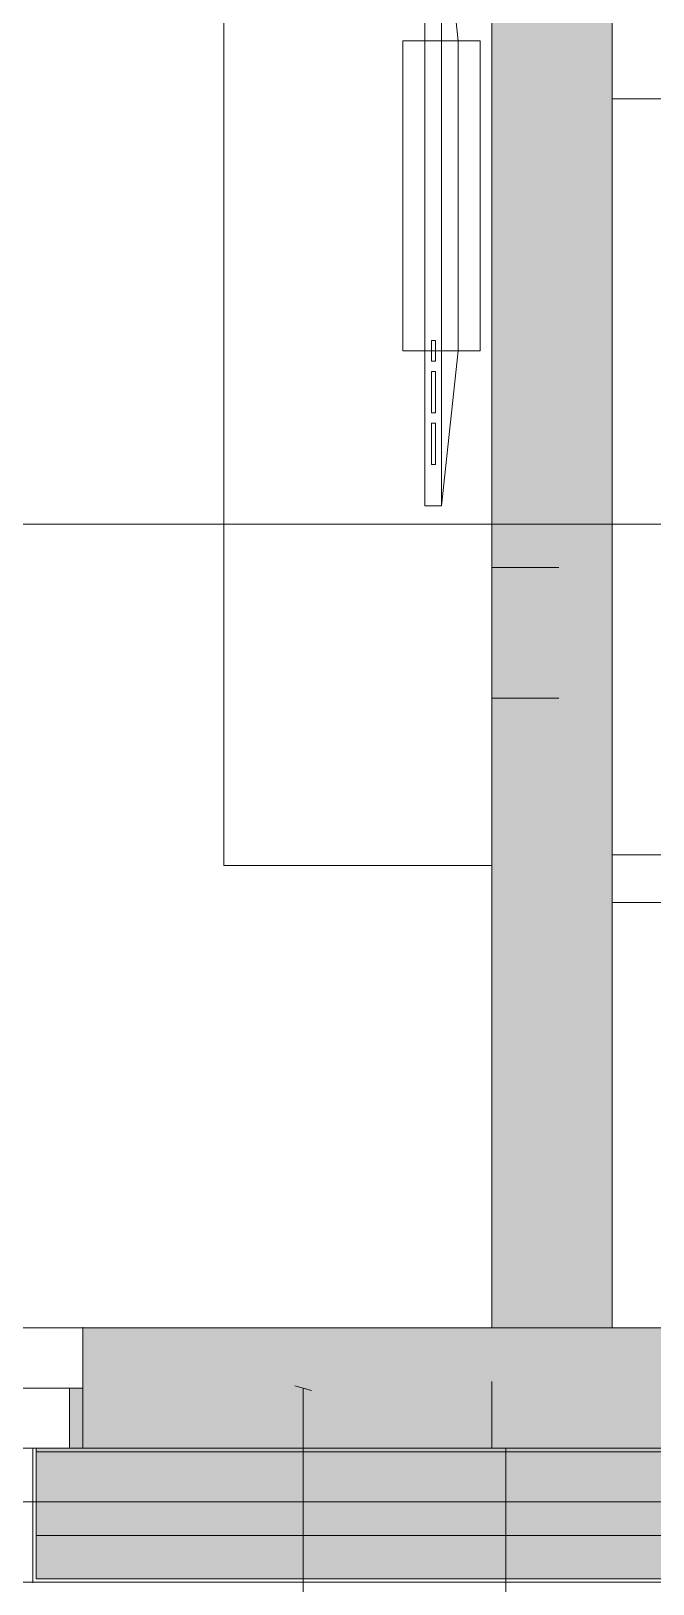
# Model space of a CAD drawing. Header units: metres. Extents: x -4 to 206, y -18 to 45.
# Drawn here: x 36.468 to 37.396, y -11.586 to -9.268 of the extents above; entities that cross this region are included whole.
import ezdxf

# ---------------------------------------------------------------- set-up
doc = ezdxf.new("R2010")
doc.units = ezdxf.units.M
doc.header["$MEASUREMENT"] = 0
for name, pattern in [('Achse', [0.004, 0.002, -0.001, 0, -0.001]), ('Schnittlinie', [0.006, 0.003, -0.0015, 0, -0.0015]), ('Strichlinie eng', [0.002, 0.0015, -0.0005]), ('UNSICHTBAR', [0.4, 0, -0.4])]:
    doc.linetypes.add(name, pattern=pattern)
for name, color, linetype in [('2._1.DG PP STG2_5_000 Achsraster', 7, 'Continuous'), ('2._1.DG PP STG2_5_110 Wand Aussen', 7, 'Continuous'), ('2._1.DG PP STG2_5_120 Wand Innen tragend', 7, 'Continuous'), ('2._1.DG PP STG2_5_210 Decke', 7, 'Continuous'), ('2._1.DG PP STG2_5_220 Bodenaufbau', 7, 'Continuous'), ('2._1.DG PP STG2_5_220 Bodenaufbau - Außen_ Gefälle', 7, 'Continuous'), ('2._1.DG PP STG2_5_221 Bodenaufbau - Abdichtung', 7, 'Continuous'), ('2._1.DG PP STG2_5_310 Dachkonstruktion massiv', 7, 'Continuous'), ('2._1.DG PP STG2_5_320 Dachstuhl', 7, 'Continuous'), ('2._1.DG PP STG2_5_510 Möblierung', 7, 'Continuous'), ('2._1.DG PP STG2_5_915 Allgemein Beschriftung.x', 7, 'Continuous')]:
    doc.layers.add(name, color=color, linetype=linetype)

msp = doc.modelspace()

# ---------------------------------------------------------------- hatches: boundary and pattern name
at = {"layer": '2._1.DG PP STG2_5_110 Wand Aussen', "linetype": 'Continuous', "lineweight": 13, "true_color": 0x3f7f02}
msp.add_hatch(color=76, dxfattribs=at).paths.add_polyline_path([(37.465, -11.2037), (36.545, -11.2037), (36.545, -11.2937), (36.545, -11.3837), (37.465, -11.3837)])
at = {"layer": '2._1.DG PP STG2_5_110 Wand Aussen', "linetype": 'Continuous', "lineweight": 13, "true_color": 0xff6400}
for points in [[(36.525, -11.2937), (36.525, -11.3837), (36.545, -11.3837), (36.545, -11.2937)], [(37.465, -11.3887), (36.475, -11.3887), (36.475, -11.5137), (37.465, -11.5137)], [(37.465, -11.5137), (36.475, -11.5137), (36.475, -11.5787), (37.465, -11.5787)]]:
    msp.add_hatch(color=30, dxfattribs=at).paths.add_polyline_path(points)
at = {"layer": '2._1.DG PP STG2_5_110 Wand Aussen', "linetype": 'Continuous', "lineweight": 0, "true_color": 0x373737}
msp.add_hatch(color=250, dxfattribs=at).paths.add_polyline_path([(37.465, -11.3837), (36.475, -11.3837), (36.475, -11.3887), (37.465, -11.3887)])
at = {"layer": '2._1.DG PP STG2_5_120 Wand Innen tragend', "linetype": 'Continuous', "lineweight": 13, "true_color": 0x3f7f02}
msp.add_hatch(color=76, dxfattribs=at).paths.add_polyline_path([(37.335, -11.2037), (37.335, -7.0837), (37.155, -7.0837), (37.155, -11.2037)])

# ---------------------------------------------------------------- linework, layer by layer
at = {"layer": '2._1.DG PP STG2_5_000 Achsraster', "color": 5, "linetype": 'Achse', "lineweight": 0, "ltscale": 1000}
msp.add_line((31.8, -10.0037), (54.3, -10.0037), dxfattribs=at)
at = {"layer": '2._1.DG PP STG2_5_110 Wand Aussen', "color": 7, "linetype": 'Continuous', "lineweight": 13, "ltscale": 1000}
for p, q in [((36.545, -11.2037), (34.695, -11.2037)), ((36.525, -11.2937), (36.44, -11.2937)), ((36.525, -11.3837), (36.525, -11.2937)), ((36.425, -11.3837), (36.525, -11.3837)), ((36.47, -11.3887), (36.47, -11.3837)), ((36.475, -11.3837), (36.47, -11.3837)), ((36.475, -11.3837), (36.47, -11.3837)), ((36.475, -11.3837), (36.47, -11.3837)), ((36.47, -11.3887), (36.47, -11.3837)), ((36.475, -11.5787), (36.475, -11.3837)), ((36.47, -11.5137), (36.47, -11.3887)), ((36.47, -11.5137), (36.47, -11.3887)), ((36.475, -11.3887), (37.465, -11.3887)), ((36.47, -11.5787), (36.47, -11.5137)), ((36.47, -11.5787), (36.47, -11.5137)), ((36.47, -11.5837), (34.77, -11.5837)), ((36.47, -11.5837), (36.47, -11.5787)), ((36.47, -11.5837), (36.47, -11.5787)), ((36.475, -11.5837), (36.47, -11.5837)), ((36.475, -11.5787), (37.465, -11.5787))]:
    msp.add_line(p, q, dxfattribs=at)
at = {"layer": '2._1.DG PP STG2_5_110 Wand Aussen', "color": 7, "linetype": 'Continuous', "lineweight": 18, "ltscale": 1000}
for p, q in [((36.545, -11.2937), (36.545, -11.2037)), ((36.545, -11.2937), (36.545, -11.2037)), ((36.545, -11.3837), (36.545, -11.2937)), ((36.545, -11.3837), (36.545, -11.2937)), ((36.545, -11.3837), (36.545, -11.2937)), ((36.545, -11.3837), (36.475, -11.3837)), ((36.545, -11.3837), (36.475, -11.3837)), ((36.545, -11.3837), (36.475, -11.3837)), ((36.545, -11.3837), (37.465, -11.3837))]:
    msp.add_line(p, q, dxfattribs=at)
at = {"layer": '2._1.DG PP STG2_5_110 Wand Aussen', "color": 1, "linetype": 'Strichlinie eng', "lineweight": 0, "ltscale": 1000}
msp.add_line((36.475, -11.5137), (37.465, -11.5137), dxfattribs=at)
at = {"layer": '2._1.DG PP STG2_5_110 Wand Aussen', "color": 7, "linetype": 'Continuous', "lineweight": 18, "ltscale": 1000, "flags": 128}
for points in [[(37.155, -11.2037), (36.545, -11.2037)], [(37.465, -11.2037), (37.335, -11.2037)]]:
    msp.add_lwpolyline(points, dxfattribs=at)
at = {"layer": '2._1.DG PP STG2_5_110 Wand Aussen', "color": 7, "linetype": 'Continuous', "lineweight": 13, "ltscale": 1000, "flags": 128}
msp.add_lwpolyline([(36.525, -11.2937), (36.545, -11.2937), (36.545, -11.3837), (36.525, -11.3837)], close=True, dxfattribs=at)
msp.add_lwpolyline([(36.475, -11.5837), (37.465, -11.5837)], dxfattribs=at)
at = {"layer": '2._1.DG PP STG2_5_110 Wand Aussen', "color": 7, "linetype": 'Continuous', "lineweight": 13, "ltscale": 1000}
for p in [(36.545, -11.2037), (36.47, -11.5837)]:
    msp.add_point(p, dxfattribs=at)
at = {"layer": '2._1.DG PP STG2_5_120 Wand Innen tragend', "color": 7, "linetype": 'Continuous', "lineweight": 18, "ltscale": 1000, "flags": 128}
for points in [[(37.155, -7.0837), (37.155, -11.2037)], [(37.335, -11.2037), (37.335, -7.0837)]]:
    msp.add_lwpolyline(points, dxfattribs=at)
at = {"layer": '2._1.DG PP STG2_5_210 Decke', "color": 7, "linetype": 'Continuous', "lineweight": 13, "ltscale": 1000, "true_color": 0xf4f4f4, "flags": 128}
for points in [[(33.485, -1.9936), (33.4967, -11.3837), (42.835, -11.3837), (42.835, -10.8837), (45.685, -10.8837), (45.685, -9.9837), (52.0258, -9.9837), (52.06, -1.993), (52.0632, -1.4987), (45.765, -1.4987), (45.765, -3.9237), (43.155, -3.9237), (43.155, -5.8737), (41.175, -5.8737), (41.175, -3.9237), (38.605, -3.9237), (38.605, -1.4987), (33.485, -1.4987)], [(33.7568, -11.4636), (33.759, -13.2537), (37.385, -13.2537), (37.385, -12.6087), (42.5891, -12.6087), (42.885, -12.5662), (42.885, -11.7587), (48.205, -11.7587), (48.205, -11.1337), (51.7609, -11.1337), (51.7654, -10.0637), (45.765, -10.0637), (45.765, -10.9637), (42.915, -10.9637), (42.915, -11.4636)]]:
    msp.add_lwpolyline(points, close=True, dxfattribs=at)
at = {"layer": '2._1.DG PP STG2_5_220 Bodenaufbau', "color": 7, "linetype": 'Continuous', "lineweight": 13, "ltscale": 1000, "true_color": 0xf4f4f4, "flags": 128}
msp.add_lwpolyline([(38.425, -1.6787), (33.6646, -1.6787), (33.6765, -11.2037), (42.655, -11.2037), (42.655, -10.7037), (45.505, -10.7037), (45.505, -9.8037), (51.8466, -9.8037), (51.8814, -1.6787), (45.945, -1.6787), (45.945, -4.1037), (43.335, -4.1037), (43.335, -6.0537), (40.995, -6.0537), (40.995, -4.1037), (38.425, -4.1037)], close=True, dxfattribs=at)
at = {"layer": '2._1.DG PP STG2_5_220 Bodenaufbau - Außen_ Gefälle', "color": 7, "linetype": 'Continuous', "lineweight": 13, "ltscale": 1000, "true_color": 0xf4f4f4, "flags": 128}
for points in [[(33.7568, -11.4637), (33.759, -13.2137), (37.345, -13.2137), (37.345, -12.5687), (39.935, -12.5687), (39.935, -12.5987), (42.3187, -12.5987), (42.875, -12.5188), (42.875, -11.7487), (45.815, -11.7487), (48.195, -11.7487), (48.195, -11.1237), (51.7609, -11.1237), (51.7654, -10.0637), (45.765, -10.0637), (45.765, -10.9637), (42.915, -10.9637), (42.915, -11.4637)], [(33.759, -13.2437), (37.145, -13.2437), (37.145, -12.5987), (39.935, -12.5987), (42.389, -12.5987), (42.875, -12.5289), (42.875, -11.7487), (45.815, -11.7487), (48.195, -11.7487), (48.195, -11.1237), (51.7609, -11.1237), (51.7654, -10.0637), (45.765, -10.0637), (45.765, -10.9637), (42.915, -10.9637), (42.915, -11.4636), (33.7568, -11.4636)]]:
    msp.add_lwpolyline(points, close=True, dxfattribs=at)
at = {"layer": '2._1.DG PP STG2_5_221 Bodenaufbau - Abdichtung', "color": 171, "linetype": 'Schnittlinie', "lineweight": 13, "ltscale": 1000, "true_color": 0x6c6cff, "flags": 128}
for points in [[(34.5422, -11.3837), (37.1761, -11.3837)], [(37.1761, -12.7776), (37.1761, -11.3837)], [(37.1761, -11.3837), (39.81, -11.3837)], [(37.1761, -11.3837), (37.1761, -12.7776)]]:
    msp.add_lwpolyline(points, dxfattribs=at)
at = {"layer": '2._1.DG PP STG2_5_310 Dachkonstruktion massiv', "color": 8, "linetype": 'Schnittlinie', "lineweight": 13, "ltscale": 1000}
msp.add_line((37.335, -10.4974), (38.2459, -10.4974), dxfattribs=at)
at = {"layer": '2._1.DG PP STG2_5_310 Dachkonstruktion massiv', "color": 8, "linetype": 'UNSICHTBAR', "lineweight": 13, "ltscale": 1000, "flags": 128}
for points in [[(37.155, -9.9809), (37.155, -10.2637)], [(38.254, -9.9809), (37.155, -9.9809)], [(37.155, -10.2637), (38.254, -10.2637)], [(37.155, -11.3839), (37.155, -10.2637)], [(38.254, -11.3839), (37.155, -11.3839)]]:
    msp.add_lwpolyline(points, dxfattribs=at)
at = {"layer": '2._1.DG PP STG2_5_310 Dachkonstruktion massiv', "color": 8, "linetype": 'Schnittlinie', "lineweight": 13, "ltscale": 1000, "flags": 128}
msp.add_lwpolyline([(42.655, -9.9809), (37.155, -9.9809), (37.155, -10.1547)], dxfattribs=at)
at = {"layer": '2._1.DG PP STG2_5_320 Dachstuhl', "color": 8, "linetype": 'UNSICHTBAR', "lineweight": 13, "ltscale": 1000, "flags": 128}
for points in [[(37.155, -11.3839), (37.155, -10.0687)], [(37.155, -10.0687), (42.835, -10.0687)], [(38.254, -11.3839), (37.155, -11.3839)]]:
    msp.add_lwpolyline(points, dxfattribs=at)
at = {"layer": '2._1.DG PP STG2_5_510 Möblierung', "color": 8, "linetype": 'Continuous', "lineweight": 13, "ltscale": 1000, "true_color": 0x7e7f7f}
for p, q in [((37.08, -9.0509), (37.08, -9.9765)), ((37.065, -9.7605), (37.065, -9.7297)), ((37.065, -9.7297), (37.0713, -9.7297)), ((37.0713, -9.7297), (37.0713, -9.7605)), ((37.0713, -9.7605), (37.065, -9.7605)), ((37.065, -9.8376), (37.065, -9.7759)), ((37.065, -9.7759), (37.0713, -9.7759)), ((37.0713, -9.7759), (37.0713, -9.8376)), ((37.0713, -9.8376), (37.065, -9.8376)), ((37.065, -9.9148), (37.065, -9.8531)), ((37.065, -9.8531), (37.0713, -9.8531)), ((37.0713, -9.8531), (37.0713, -9.9148)), ((37.0713, -9.9148), (37.065, -9.9148))]:
    msp.add_line(p, q, dxfattribs=at)
at = {"layer": '2._1.DG PP STG2_5_510 Möblierung', "color": 8, "linetype": 'Continuous', "lineweight": 13, "ltscale": 1000, "true_color": 0x7e7f7f, "flags": 128}
for points in [[(36.755, -10.5137), (36.755, -8.5137), (37.155, -8.5137), (37.155, -10.5137)], [(37.055, -9.0509), (37.055, -9.9765), (37.08, -9.9765), (37.105, -9.7451), (37.105, -9.2823), (37.08, -9.0509)], [(37.0222, -9.2823), (37.0222, -9.7451), (37.1379, -9.7451), (37.1379, -9.2823)], [(38.035, -10.5687), (38.035, -9.3687), (37.335, -9.3687), (37.335, -10.5687)]]:
    msp.add_lwpolyline(points, close=True, dxfattribs=at)
at = {"layer": '2._1.DG PP STG2_5_915 Allgemein Beschriftung.x', "color": 7, "linetype": 'Continuous', "lineweight": 13, "ltscale": 1000}
for p, q in [((36.8861, -11.2973), (36.8611, -11.2906)), ((36.8736, -11.2939), (36.8736, -12.0432))]:
    msp.add_line(p, q, dxfattribs=at)

doc.saveas('drawing.dxf')
